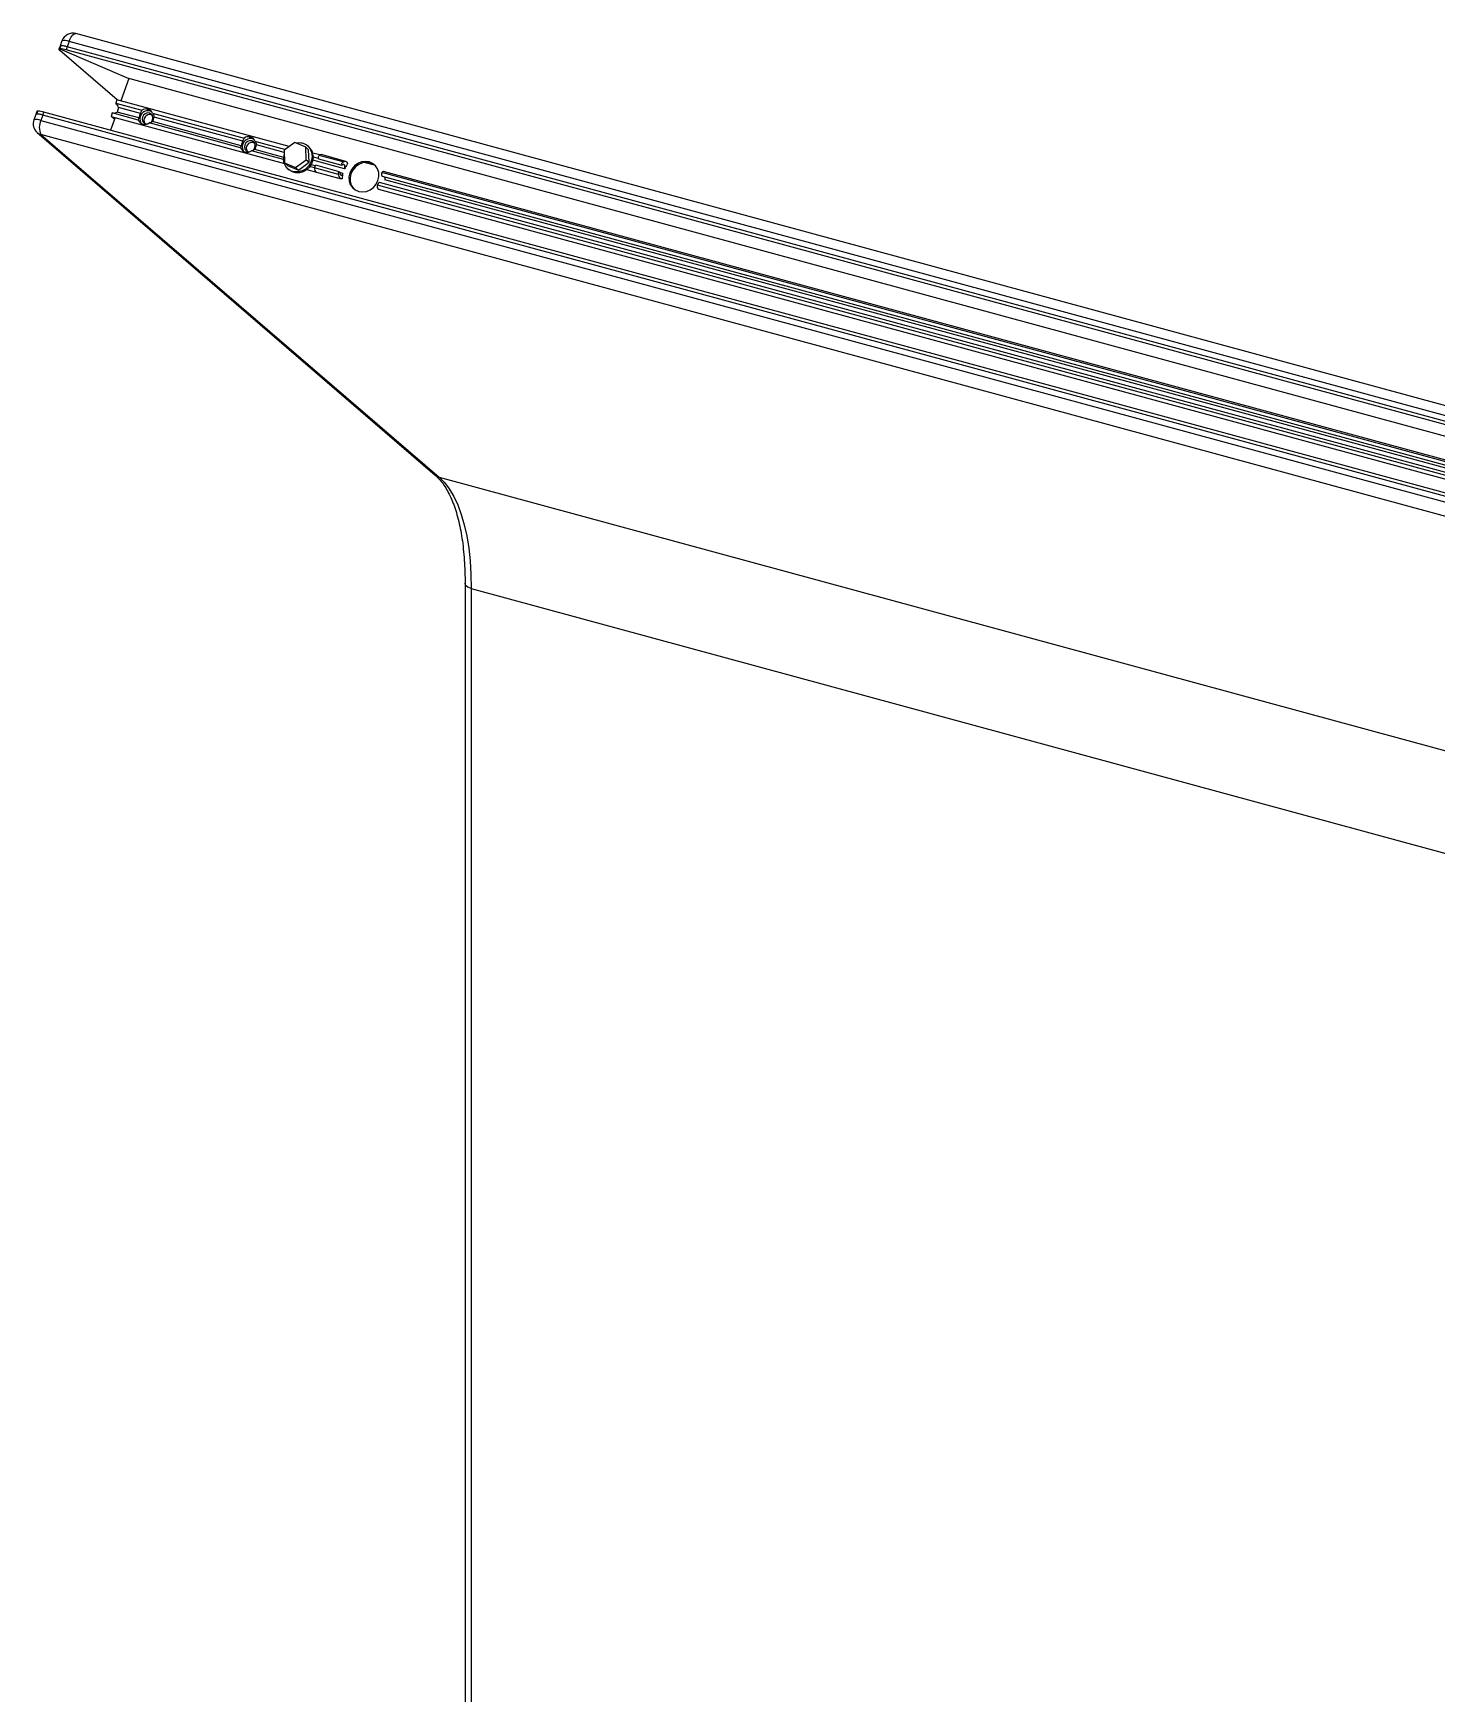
# Model space of a CAD drawing. Header units: inches. Extents: x 9936 to 27102, y -2774 to 11910.
# Drawn here: x 11516.7 to 11638, y -1843 to -1699.5 of the extents above; entities that cross this region are included whole.
import ezdxf

# ---------------------------------------------------------------- set-up
doc = ezdxf.new("R2010")
doc.units = ezdxf.units.IN
doc.header["$MEASUREMENT"] = 0
doc.layers.add('VIÑETAS', color=5, linetype='Continuous')

msp = doc.modelspace()

# ---------------------------------------------------------------- linework, layer by layer
at = {"layer": 'VIÑETAS', "linetype": 'Continuous'}
for p, q in [((11519.178, -1700.188), (11519.013, -1700.652)), ((11519.791, -1700.239), (11519.626, -1700.703)), ((11719.448, -1754.501), (11519.791, -1700.239)), ((11720.04, -1753.82), (11520.383, -1699.558)), ((11519.013, -1700.652), (11518.923, -1700.907)), ((11523.952, -1705.28), (11518.98, -1701.002)), ((11519.006, -1700.871), (11519.097, -1700.616)), ((11519.006, -1700.871), (11524.965, -1703.444)), ((11519.626, -1700.703), (11519.535, -1700.958)), ((11719.192, -1755.22), (11519.535, -1700.958)), ((11719.283, -1754.965), (11519.626, -1700.703)), ((11524.965, -1703.444), (11524.281, -1705.37)), ((11717.194, -1755.688), (11524.965, -1703.444)), ((11523.93, -1705.274), (11523.823, -1705.574)), ((11523.823, -1705.574), (11526.075, -1706.186)), ((11523.902, -1705.642), (11523.823, -1705.574)), ((11538.812, -1709.319), (11523.93, -1705.274)), ((11524.078, -1705.939), (11523.938, -1706.333)), ((11525.97, -1706.453), (11524.078, -1705.939)), ((11516.918, -1706.546), (11516.753, -1707.01)), ((11517.009, -1706.29), (11516.918, -1706.546)), ((11517.001, -1706.51), (11517.092, -1706.255)), ((11517.53, -1706.597), (11517.365, -1707.061)), ((11517.365, -1707.061), (11717.022, -1761.323)), ((11517.53, -1706.597), (11517.621, -1706.341)), ((11717.187, -1760.859), (11517.53, -1706.597)), ((11717.278, -1760.604), (11517.621, -1706.341)), ((11523.771, -1706.805), (11523.379, -1707.906)), ((11523.526, -1706.41), (11523.419, -1706.709)), ((11523.419, -1706.709), (11538.401, -1710.781)), ((11523.714, -1706.963), (11523.419, -1706.709)), ((11525.778, -1707.022), (11523.526, -1706.41)), ((11525.83, -1706.847), (11523.938, -1706.333)), ((11526.412, -1707.348), (11526.536, -1707.363)), ((11534.622, -1709.426), (11526.713, -1707.276)), ((11526.896, -1706.562), (11526.969, -1706.589)), ((11534.674, -1709.251), (11527, -1707.165)), ((11527.01, -1706.44), (11534.92, -1708.589)), ((11534.814, -1708.857), (11527.14, -1706.771)), ((11517.043, -1708.103), (11551.445, -1737.711)), ((11717.022, -1762.536), (11517.365, -1708.273)), ((11517.365, -1708.273), (11551.768, -1737.881)), ((11535.854, -1708.843), (11538.487, -1709.559)), ((11535.256, -1709.751), (11535.38, -1709.766)), ((11538.34, -1710.436), (11535.557, -1709.68)), ((11535.74, -1708.965), (11535.813, -1708.993)), ((11538.347, -1710.249), (11535.844, -1709.569)), ((11538.383, -1709.827), (11535.984, -1709.175)), ((11539.293, -1708.966), (11538.376, -1709.64)), ((11538.376, -1709.64), (11538.414, -1710.727)), ((11540.247, -1709.378), (11539.293, -1708.966)), ((11540.284, -1710.465), (11540.247, -1709.378)), ((11540.247, -1709.378), (11540.494, -1709.591)), ((11540.516, -1709.342), (11540.434, -1709.271)), ((11540.532, -1710.678), (11540.494, -1709.591)), ((11541.459, -1710.038), (11540.854, -1709.874)), ((11540.899, -1710.214), (11541.326, -1710.33)), ((11541.354, -1710.37), (11543.38, -1710.921)), ((11543.48, -1710.648), (11541.399, -1710.082)), ((11543.728, -1710.597), (11541.586, -1710.015)), ((11538.414, -1710.727), (11539.368, -1711.139)), ((11538.414, -1710.727), (11538.661, -1710.94)), ((11538.661, -1710.94), (11539.615, -1711.352)), ((11538.722, -1711.26), (11538.804, -1711.331)), ((11539.368, -1711.139), (11540.284, -1710.465)), ((11539.368, -1711.139), (11539.615, -1711.352)), ((11539.615, -1711.352), (11540.532, -1710.678)), ((11540.284, -1710.465), (11540.532, -1710.678)), ((11540.343, -1711.309), (11541.172, -1711.534)), ((11541.013, -1711.163), (11540.602, -1711.051)), ((11541.061, -1710.987), (11540.71, -1710.891)), ((11543.604, -1711.246), (11540.865, -1710.501)), ((11543.094, -1711.733), (11541.013, -1711.168)), ((11543.153, -1711.49), (11541.126, -1710.939)), ((11541.173, -1711.535), (11543.313, -1712.116)), ((11543.464, -1711.64), (11543.19, -1711.565)), ((11546.27, -1710.967), (11545.277, -1710.697)), ((11693.168, -1751.33), (11546.834, -1711.559)), ((11693.416, -1751.279), (11546.962, -1711.476)), ((11692.782, -1752.415), (11546.448, -1712.645)), ((11546.552, -1712.996), (11693.001, -1752.798)), ((11692.84, -1752.171), (11546.618, -1712.431)), ((11546.845, -1711.863), (11693.068, -1751.603)), ((11693.292, -1751.928), (11547.094, -1712.194)), ((11551.768, -1737.881), (11751.425, -1792.144)), ((11554.019, -1747.057), (11554.019, -1867.488)), ((11554.553, -1747.512), (11754.21, -1801.775)), ((11554.553, -1747.512), (11554.553, -1867.944))]:
    msp.add_line(p, q, dxfattribs=at)
at = {"layer": 'VIÑETAS', "linetype": 'Continuous', "flags": 128}
for points in [[(11519.791, -1700.239), (11519.861, -1700.063), (11519.942, -1699.905), (11520.03, -1699.771), (11520.121, -1699.665), (11520.212, -1699.593), (11520.299, -1699.556), (11520.38, -1699.557), (11520.383, -1699.558)], [(11519.006, -1700.871), (11518.972, -1700.876), (11518.946, -1700.884), (11518.929, -1700.896), (11518.921, -1700.911), (11518.923, -1700.929), (11518.933, -1700.951), (11518.952, -1700.975), (11518.98, -1701.002)], [(11526.82, -1707.265), (11526.918, -1707.174), (11527.014, -1707.006), (11527.044, -1706.821), (11527.002, -1706.646), (11526.895, -1706.507), (11526.739, -1706.427), (11526.559, -1706.416), (11526.381, -1706.477), (11526.233, -1706.601), (11526.137, -1706.768), (11526.108, -1706.953), (11526.15, -1707.129), (11526.256, -1707.267), (11526.412, -1707.348), (11526.412, -1707.348)], [(11535.665, -1709.668), (11535.762, -1709.577), (11535.858, -1709.41), (11535.888, -1709.225), (11535.846, -1709.05), (11535.739, -1708.911), (11535.583, -1708.83), (11535.403, -1708.82), (11535.225, -1708.881), (11535.077, -1709.005), (11534.981, -1709.172), (11534.952, -1709.357), (11534.994, -1709.532), (11535.101, -1709.671), (11535.256, -1709.751), (11535.256, -1709.751)], [(11540.816, -1710.092), (11540.785, -1710.42), (11540.672, -1710.738), (11540.484, -1711.024), (11540.234, -1711.258), (11539.94, -1711.425), (11539.621, -1711.512), (11539.299, -1711.514), (11538.996, -1711.432), (11538.733, -1711.27), (11538.527, -1711.039), (11538.393, -1710.756), (11538.34, -1710.439), (11538.371, -1710.111), (11538.39, -1710.034)], [(11540.899, -1710.163), (11540.867, -1710.491), (11540.754, -1710.809), (11540.566, -1711.095), (11540.317, -1711.329), (11540.022, -1711.496), (11539.703, -1711.583), (11539.381, -1711.585), (11539.078, -1711.503), (11538.815, -1711.341), (11538.804, -1711.331)], [(11541.399, -1710.082), (11541.37, -1710.117), (11541.346, -1710.168), (11541.329, -1710.226), (11541.322, -1710.284), (11541.326, -1710.331), (11541.341, -1710.362), (11541.354, -1710.37)], [(11541.126, -1710.939), (11541.11, -1710.94), (11541.082, -1710.96), (11541.054, -1710.999), (11541.031, -1711.053), (11541.017, -1711.112), (11541.013, -1711.168)], [(11544.825, -1713.193), (11545.155, -1713.235), (11545.494, -1713.187), (11545.818, -1713.053), (11546.105, -1712.841), (11546.336, -1712.566), (11546.495, -1712.247), (11546.571, -1711.906), (11546.559, -1711.565), (11546.459, -1711.248), (11546.28, -1710.977), (11546.032, -1710.77), (11545.732, -1710.641), (11545.402, -1710.599), (11545.064, -1710.646), (11544.74, -1710.781), (11544.452, -1710.993), (11544.221, -1711.267), (11544.063, -1711.586), (11543.987, -1711.928), (11543.999, -1712.269), (11544.098, -1712.586), (11544.278, -1712.857), (11544.526, -1713.064), (11544.825, -1713.193)], [(11546.22, -1710.915), (11546.122, -1710.848), (11545.823, -1710.719), (11545.493, -1710.677), (11545.154, -1710.724), (11544.83, -1710.859), (11544.543, -1711.071), (11544.312, -1711.345), (11544.153, -1711.665), (11544.077, -1712.006), (11544.089, -1712.347), (11544.189, -1712.664), (11544.368, -1712.935), (11544.428, -1712.997)], [(11551.768, -1737.881), (11552.23, -1738.342), (11552.656, -1738.897), (11553.043, -1739.544), (11553.39, -1740.278), (11553.693, -1741.096), (11553.953, -1741.994), (11554.168, -1742.968), (11554.335, -1744.012), (11554.456, -1745.121), (11554.528, -1746.29), (11554.553, -1747.512)], [(11554.553, -1747.512), (11554.389, -1747.457), (11554.25, -1747.386), (11554.14, -1747.302), (11554.064, -1747.209), (11554.025, -1747.11), (11554.019, -1747.057)]]:
    msp.add_lwpolyline(points, dxfattribs=at)
at = {"layer": 'VIÑETAS', "linetype": 'Continuous'}
for centre, radius, start, end in [((11520.121, -1700.523), 1, 74.79549, 160.42819), ((11519.419, -1700.995), 0.843, 63.86094, 106.62023), ((11518.973, -1702.728), 1.857, 72.38585, 88.97266), ((11519.085, -1700.704), 0.0886, 82.35155, 144.07022), ((11519.254, -1701.459), 0.843, 63.86094, 106.62023), ((11519.064, -1702.473), 1.857, 72.38585, 88.97266), ((11526.445, -1706.672), 0.611, 22.32617, 127.2648), ((11517.695, -1707.345), 1, 160.42819, 229.28329), ((11516.994, -1707.817), 0.843, 63.86094, 106.62023), ((11516.99, -1706.598), 0.0886, 82.35155, 144.07022), ((11517.159, -1707.353), 0.843, 63.86094, 106.62023), ((11516.968, -1708.367), 1.857, 72.38585, 88.97266), ((11517.08, -1706.342), 0.0886, 82.35155, 144.07022), ((11517.059, -1708.112), 1.857, 72.38585, 88.97266), ((11518.559, -1707.667), 1.339, 153.07669, 206.92331), ((11526.343, -1706.79), 0.611, 202.32617, 307.2648), ((11526.564, -1706.886), 0.735, 143.90168, 176.9547), ((11526.627, -1706.931), 0.707, 64.64241, 213.92416), ((11526.778, -1707.058), 0.511, 76.59076, 210.8582), ((11526.555, -1706.739), 0.596, 56.24162, 93.34935), ((11526.406, -1706.732), 0.735, 323.90168, 356.9547), ((11517.578, -1707.48), 0.821, 229.33215, 254.9788), ((11535.408, -1709.29), 0.735, 143.90168, 176.9547), ((11535.471, -1709.335), 0.707, 64.64241, 213.92416), ((11535.289, -1709.075), 0.611, 22.32617, 127.2648), ((11535.622, -1709.462), 0.511, 76.59076, 210.8582), ((11535.4, -1709.143), 0.596, 56.24162, 93.34935), ((11535.187, -1709.194), 0.611, 202.32617, 307.2648), ((11535.25, -1709.136), 0.735, 323.90168, 356.9547), ((11539.706, -1710.115), 1.111, 1.17369, 103.27462), ((11539.775, -1710.186), 1.124, 1.1821, 48.71883), ((11541.556, -1710.226), 0.213, 81.89391, 137.59652), ((11541.37, -1711.23), 0.363, 170.14432, 237.31624), ((11545.395, -1712.118), 1.99, 166.09682, 178.99228), ((11545.577, -1712.177), 2.182, 142.62321, 154.74814), ((11551.98, -1737.088), 0.821, 229.33215, 254.9788)]:
    msp.add_arc(centre, radius, start, end, dxfattribs=at)
for start_param, end_param in [(0.5715258, 1.3580788), (0.5715258, 1.3580788), (5.1422486, 5.9288016), (5.1422486, 5.9288016)]:
    msp.add_ellipse((11523.492, -1705.913), major_axis=(0.556, -0.295), ratio=0.7391438, start_param=start_param, end_param=end_param, dxfattribs=at)
for points, knots in [([(11525.778, -1707.022), (11525.786, -1707.011), (11525.801, -1706.989), (11525.814, -1706.912), (11525.827, -1706.859), (11525.83, -1706.847)], [0, 0, 0, 0, 0.4391703, 0.8767476, 1, 1, 1, 1]), ([(11525.97, -1706.453), (11525.992, -1706.406), (11526.037, -1706.31), (11526.071, -1706.229), (11526.075, -1706.193), (11526.075, -1706.186)], [0, 0, 0, 0, 0.4444826, 0.8878231, 1, 1, 1, 1]), ([(11526.887, -1706.244), (11526.848, -1706.218), (11526.776, -1706.173), (11526.665, -1706.138), (11526.582, -1706.133), (11526.538, -1706.141), (11526.521, -1706.144)], [0, 0, 0, 0, 0.3166101, 0.5779274, 0.8387956, 1, 1, 1, 1]), ([(11527, -1707.165), (11526.958, -1707.196), (11526.874, -1707.257), (11526.77, -1707.278), (11526.722, -1707.277), (11526.713, -1707.276)], [0, 0, 0, 0, 0.4444826, 0.8878231, 1, 1, 1, 1]), ([(11527.01, -1706.44), (11527.036, -1706.48), (11527.086, -1706.559), (11527.128, -1706.683), (11527.138, -1706.755), (11527.14, -1706.771)], [0, 0, 0, 0, 0.43917034, 0.87674758, 1, 1, 1, 1]), ([(11534.814, -1708.857), (11534.836, -1708.809), (11534.881, -1708.714), (11534.915, -1708.633), (11534.919, -1708.597), (11534.92, -1708.589)], [0, 0, 0, 0, 0.4444826, 0.8878231, 1, 1, 1, 1]), ([(11535.731, -1708.647), (11535.692, -1708.622), (11535.62, -1708.576), (11535.509, -1708.541), (11535.427, -1708.536), (11535.382, -1708.545), (11535.365, -1708.548)], [0, 0, 0, 0, 0.3166101, 0.57792742, 0.83879562, 1, 1, 1, 1]), ([(11535.854, -1708.843), (11535.88, -1708.883), (11535.93, -1708.963), (11535.972, -1709.087), (11535.982, -1709.159), (11535.984, -1709.175)], [0, 0, 0, 0, 0.4391703, 0.8767476, 1, 1, 1, 1]), ([(11534.622, -1709.426), (11534.63, -1709.415), (11534.646, -1709.392), (11534.658, -1709.316), (11534.671, -1709.262), (11534.674, -1709.251)], [0, 0, 0, 0, 0.4391703, 0.8767476, 1, 1, 1, 1]), ([(11535.844, -1709.569), (11535.802, -1709.599), (11535.718, -1709.661), (11535.614, -1709.681), (11535.566, -1709.68), (11535.557, -1709.68)], [0, 0, 0, 0, 0.4444826, 0.8878231, 1, 1, 1, 1]), ([(11543.094, -1711.733), (11543.092, -1711.722), (11543.086, -1711.694), (11543.084, -1711.644), (11543.088, -1711.589), (11543.1, -1711.541), (11543.117, -1711.506), (11543.137, -1711.488), (11543.157, -1711.488), (11543.174, -1711.506), (11543.185, -1711.534), (11543.189, -1711.556), (11543.19, -1711.564)], [0, 0, 0, 0, 0.0768501, 0.1862954, 0.2987604, 0.4110087, 0.5208376, 0.6280724, 0.733619, 0.8383841, 0.9429715, 1, 1, 1, 1]), ([(11543.406, -1712.083), (11543.391, -1712.095), (11543.354, -1712.129), (11543.306, -1712.119), (11543.246, -1712.073), (11543.182, -1711.988), (11543.123, -1711.848), (11543.1, -1711.755), (11543.094, -1711.733)], [0, 0, 0, 0, 0.1464584, 0.3872251, 0.4367299, 0.6813814, 0.925542, 1, 1, 1, 1]), ([(11543.19, -1711.564), (11543.193, -1711.58), (11543.204, -1711.641), (11543.233, -1711.721), (11543.28, -1711.784), (11543.332, -1711.801), (11543.388, -1711.766), (11543.432, -1711.702), (11543.457, -1711.652), (11543.464, -1711.64)], [0, 0, 0, 0, 0.06638006, 0.25121038, 0.39839735, 0.57776414, 0.75700453, 0.93950584, 1, 1, 1, 1]), ([(11543.423, -1710.909), (11543.417, -1710.912), (11543.402, -1710.921), (11543.383, -1710.924), (11543.366, -1710.915), (11543.354, -1710.895), (11543.351, -1710.859), (11543.359, -1710.815), (11543.377, -1710.766), (11543.404, -1710.719), (11543.439, -1710.678), (11543.465, -1710.656), (11543.479, -1710.649), (11543.48, -1710.648)], [0, 0, 0, 0, 0.0580256, 0.1639562, 0.2312275, 0.3359767, 0.4407134, 0.5458293, 0.6521854, 0.7606973, 0.8718359, 0.9845636, 1, 1, 1, 1]), ([(11543.604, -1711.246), (11543.613, -1711.203), (11543.634, -1711.111), (11543.64, -1710.993), (11543.615, -1710.907), (11543.559, -1710.866), (11543.489, -1710.871), (11543.441, -1710.898), (11543.423, -1710.909)], [0, 0, 0, 0, 0.1617297, 0.345412, 0.5297985, 0.7096955, 0.8869918, 1, 1, 1, 1]), ([(11543.48, -1710.648), (11543.515, -1710.631), (11543.608, -1710.587), (11543.739, -1710.584), (11543.829, -1710.656), (11543.85, -1710.758), (11543.845, -1710.832), (11543.843, -1710.852)], [0, 0, 0, 0, 0.1603903, 0.4265154, 0.6764743, 0.9126769, 1, 1, 1, 1]), ([(11546.834, -1711.559), (11546.832, -1711.563), (11546.826, -1711.575), (11546.816, -1711.607), (11546.807, -1711.656), (11546.803, -1711.712), (11546.804, -1711.767), (11546.811, -1711.813), (11546.823, -1711.842), (11546.834, -1711.859), (11546.842, -1711.86), (11546.846, -1711.861)], [0, 0, 0, 0, 0.05394501, 0.18439611, 0.31944982, 0.45542257, 0.58901582, 0.71932784, 0.84722821, 0.92845158, 1, 1, 1, 1]), ([(11546.962, -1711.48), (11546.94, -1711.477), (11546.895, -1711.472), (11546.855, -1711.53), (11546.834, -1711.559)], [0, 0, 0, 0, 0.4901261, 1, 1, 1, 1]), ([(11546.448, -1712.645), (11546.448, -1712.647), (11546.434, -1712.719), (11546.421, -1712.84), (11546.454, -1712.928), (11546.498, -1712.976), (11546.53, -1712.982), (11546.554, -1712.987)], [0, 0, 0, 0, 0.0116964, 0.3860326, 0.7266709, 0.7967106, 1, 1, 1, 1]), ([(11546.618, -1712.432), (11546.617, -1712.432), (11546.61, -1712.427), (11546.591, -1712.433), (11546.561, -1712.451), (11546.529, -1712.485), (11546.499, -1712.527), (11546.472, -1712.576), (11546.455, -1712.616), (11546.45, -1712.638), (11546.448, -1712.645)], [0, 0, 0, 0, 0.0143494, 0.161708, 0.3095026, 0.458646, 0.6103978, 0.7657861, 0.9242317, 1, 1, 1, 1]), ([(11547.057, -1711.92), (11547.062, -1711.93), (11547.08, -1711.97), (11547.096, -1712.068), (11547.094, -1712.156), (11547.094, -1712.194)], [0, 0, 0, 0, 0.1470302, 0.6336892, 1, 1, 1, 1]), ([(11551.445, -1737.711), (11551.503, -1737.763), (11551.676, -1737.918), (11551.956, -1738.231), (11552.276, -1738.676), (11552.574, -1739.188), (11552.849, -1739.768), (11553.1, -1740.413), (11553.324, -1741.124), (11553.52, -1741.896), (11553.686, -1742.729), (11553.82, -1743.619), (11553.922, -1744.561), (11553.989, -1745.554), (11554.017, -1746.393), (11554.019, -1746.903), (11554.019, -1747.057)], [0, 0, 0, 0, 0.0403252, 0.1204295, 0.198741, 0.2757804, 0.3522379, 0.4285182, 0.5048095, 0.5812334, 0.6578588, 0.7347098, 0.8117853, 0.8890716, 0.9665483, 1, 1, 1, 1])]:
    msp.add_open_spline(points, degree=3, knots=knots, dxfattribs=at)

doc.saveas('drawing.dxf')
